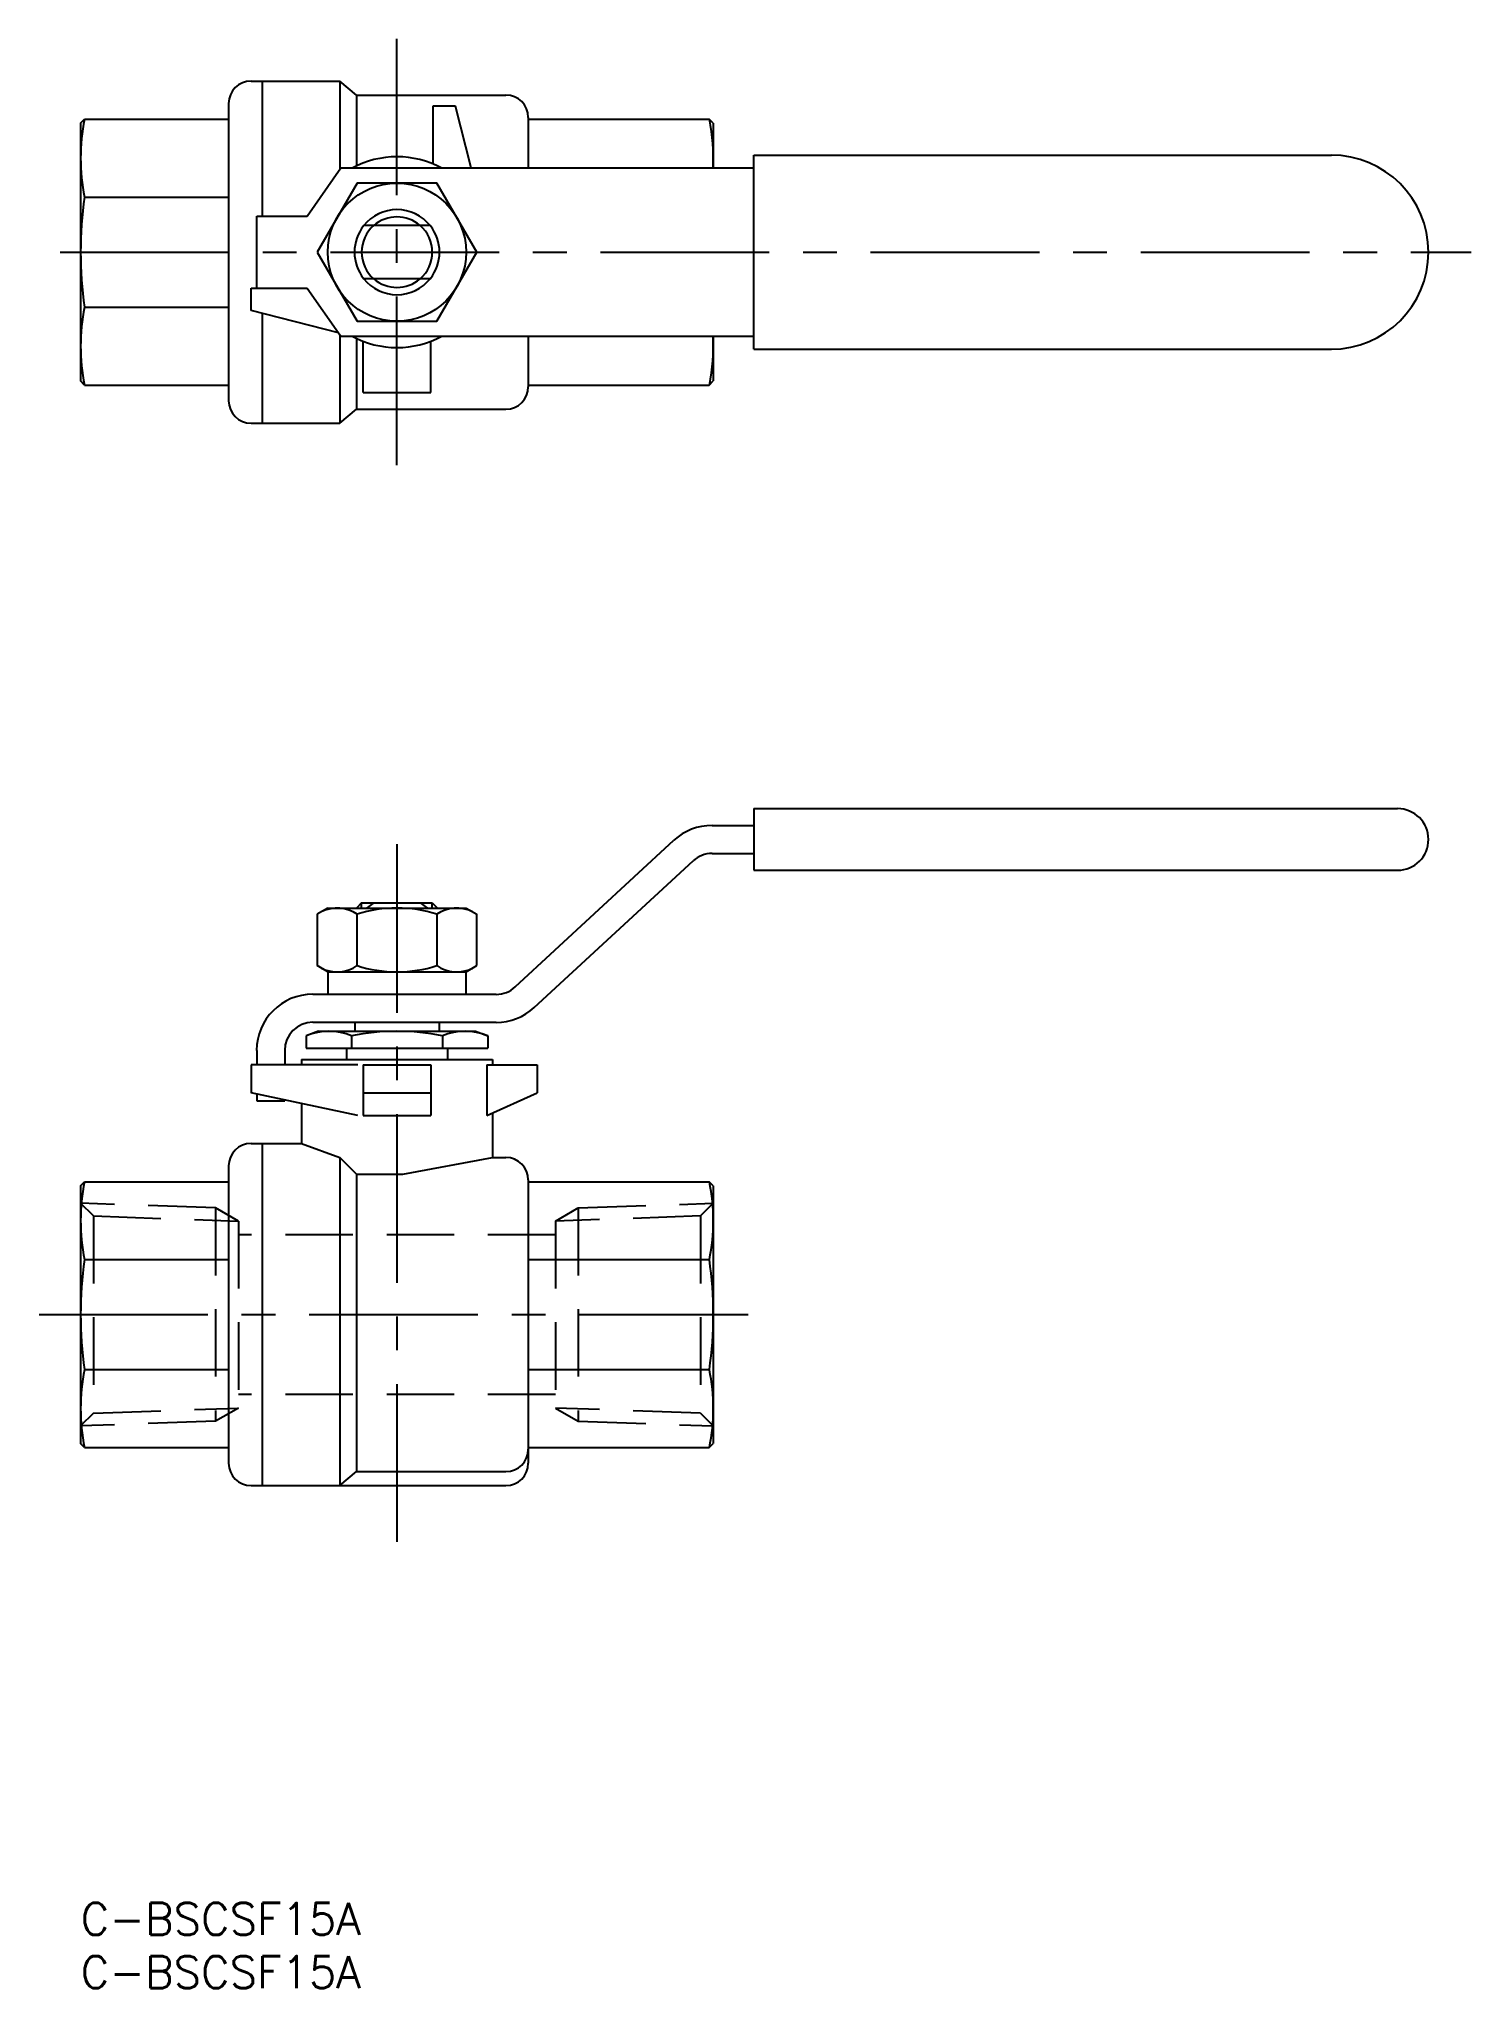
# Model space of a CAD drawing. Extents: x -4 to 131, y -8 to 175.
import ezdxf

# ---------------------------------------------------------------- set-up
doc = ezdxf.new("R2010")
doc.units = 0
doc.header["$LTSCALE"] = 0.5
doc.linetypes.add('CENTER', pattern=[50.8, 31.75, -6.35, 6.35, -6.35])
doc.linetypes.add('DASHED', pattern=[19.05, 12.7, -6.35])
doc.layers.get('0').update_dxf_attribs({"linetype": 'CONTINUOUS'})
doc.layers.add('CENTER', color=1, linetype='CENTER')
doc.styles.get("Standard").update_dxf_attribs({"font": 'txt.shx', "height": 3, "bigfont": 'bigfont.shx'})

# ---------------------------------------------------------------- blocks, each defined once
blk = doc.blocks.new('*U13')
at = {"color": 7, "linetype": 'CONTINUOUS'}
blk.add_text('C-BSCSF15A', height=3, dxfattribs=at).set_placement((0, -3))
blk = doc.blocks.new('*U14')
at = {"color": 7, "linetype": 'CONTINUOUS'}
blk.add_text('C-BSCSF15A', height=3, dxfattribs=at).set_placement((0, -8))

msp = doc.modelspace()

# ---------------------------------------------------------------- linework, layer by layer
at = {"color": 7, "linetype": 'CONTINUOUS'}
for p, q in [((16.03, 171.4), (24.37, 171.4)), ((17.08, 171.4), (17.08, 158.68)), ((24.37, 171.4), (24.37, 163.07)), ((25.95, 170.08), (24.37, 171.4)), ((13.92, 169.29), (13.92, 141.32)), ((25.95, 170.08), (25.95, 163.43)), ((25.95, 170.08), (39.99, 170.08)), ((33.13, 169.02), (33.13, 163.61)), ((35.24, 169.02), (33.13, 169.02)), ((36.72, 163.22), (35.24, 169.02)), ((0, 167.43), (0.37, 167.8)), ((0, 167.43), (0, 143.18)), ((0.37, 167.8), (13.92, 167.8)), ((42.1, 167.97), (42.1, 163.22)), ((42.1, 167.8), (59.12, 167.8)), ((59.5, 167.43), (59.12, 167.8)), ((59.5, 167.43), (59.5, 163.22)), ((59.5, 167.43), (59.5, 163.22)), ((21.31, 158.68), (24.47, 163.22)), ((24.47, 163.22), (63.31, 163.22)), ((63.31, 164.43), (117.62, 164.43)), ((63.31, 146.17), (63.31, 164.43)), ((26, 161.8), (22.24, 155.3)), ((33.5, 161.8), (26, 161.8)), ((37.26, 155.3), (33.5, 161.8)), ((0.37, 160.48), (13.92, 160.48)), ((16.56, 158.68), (21.31, 158.68)), ((16.56, 151.92), (16.56, 158.68)), ((32.87, 157.8), (26.63, 157.8)), ((22.24, 155.3), (26, 148.8)), ((33.5, 148.8), (37.26, 155.3)), ((32.87, 152.8), (26.63, 152.8)), ((16.03, 151.92), (21.31, 151.92)), ((16.03, 149.81), (16.03, 151.92)), ((21.31, 151.92), (24.47, 147.39)), ((0.37, 150.12), (13.92, 150.12)), ((24.24, 147.71), (16.03, 149.81)), ((17.08, 149.54), (17.08, 139.21)), ((26, 148.8), (33.5, 148.8)), ((24.37, 147.54), (24.37, 139.21)), ((24.47, 147.39), (63.31, 147.39)), ((25.95, 147.18), (25.95, 140.53)), ((26.58, 142.11), (26.58, 146.91)), ((32.92, 142.11), (32.92, 146.91)), ((42.1, 147.39), (42.1, 142.64)), ((59.5, 147.39), (59.5, 143.18)), ((59.5, 147.39), (59.5, 143.18)), ((63.31, 146.17), (117.62, 146.17)), ((0.37, 142.8), (0, 143.18)), ((59.12, 142.8), (59.5, 143.18)), ((0.37, 142.8), (13.92, 142.8)), ((26.58, 142.11), (32.92, 142.11)), ((42.1, 142.8), (59.12, 142.8)), ((24.37, 139.21), (25.95, 140.53)), ((25.95, 140.53), (39.99, 140.53)), ((16.03, 139.21), (24.37, 139.21)), ((63.31, 102.95), (63.31, 97.15)), ((63.31, 102.95), (123.85, 102.95)), ((59.38, 101.37), (63.31, 101.37)), ((40.87, 86.19), (55.8, 99.97)), ((42.66, 84.25), (57.59, 98.03)), ((59.38, 98.73), (63.31, 98.73)), ((63.31, 97.15), (123.85, 97.15)), ((23.25, 93.6), (22.24, 93.02)), ((23.25, 93.6), (36.25, 93.6)), ((26.43, 94.1), (25.93, 93.6)), ((26.43, 94.1), (33.07, 94.1)), ((27.56, 94.1), (26.87, 93.6)), ((31.94, 94.1), (32.63, 93.6)), ((33.07, 94.1), (33.57, 93.6)), ((36.25, 93.6), (37.26, 93.02)), ((22.24, 93.02), (22.24, 88.18)), ((26, 88.18), (26, 93.02)), ((33.5, 93.02), (33.5, 88.18)), ((37.26, 88.18), (37.26, 93.02)), ((23.25, 87.6), (22.24, 88.18)), ((36.25, 87.6), (37.26, 88.18)), ((23.25, 87.6), (36.25, 87.6)), ((23.26, 87.6), (23.26, 85.49)), ((36.24, 87.6), (36.24, 85.49)), ((21.83, 85.49), (39.08, 85.49)), ((21.83, 82.85), (39.08, 82.85)), ((25.79, 82.85), (25.79, 82)), ((33.71, 82.85), (33.71, 82)), ((22.36, 82), (21.22, 81.58)), ((21.22, 81.58), (21.22, 80.42)), ((22.36, 82), (37.14, 82)), ((25.48, 81.58), (25.48, 80.42)), ((34.02, 81.58), (34.02, 80.42)), ((37.14, 82), (38.28, 81.58)), ((38.28, 81.58), (38.28, 80.42)), ((16.56, 80.21), (16.56, 78.84)), ((19.2, 80.21), (19.2, 78.84)), ((20.78, 79.36), (20.78, 78.84)), ((20.78, 79.36), (38.72, 79.36)), ((21.22, 80.42), (38.28, 80.42)), ((25, 80.42), (25, 79.36)), ((34.5, 80.42), (34.5, 79.36)), ((38.72, 79.36), (38.72, 78.84)), ((16.03, 78.84), (16.03, 76.2)), ((26.06, 78.84), (16.03, 78.84)), ((26.58, 78.84), (26.58, 74.09)), ((26.58, 78.84), (32.92, 78.84)), ((32.92, 78.84), (32.92, 74.09)), ((38.19, 78.84), (42.94, 78.84)), ((38.19, 78.84), (38.19, 74.09)), ((42.94, 78.84), (42.94, 76.2)), ((26.06, 74.09), (16.03, 76.2)), ((16.56, 76.09), (16.56, 75.46)), ((16.56, 75.46), (19.2, 75.46)), ((19.2, 75.53), (19.2, 75.46)), ((20.78, 75.2), (20.78, 71.45)), ((26.58, 76.2), (32.92, 76.2)), ((38.19, 74.09), (42.94, 76.2)), ((26.58, 74.09), (32.92, 74.09)), ((38.72, 74.32), (38.72, 70.13)), ((16.03, 71.45), (20.78, 71.45)), ((17.08, 71.45), (17.08, 39.26)), ((20.78, 71.45), (24.37, 70.14)), ((24.37, 70.14), (24.37, 39.26)), ((24.37, 70.14), (25.95, 68.56)), ((30.31, 68.56), (38.72, 70.13)), ((38.72, 70.13), (39.99, 70.13)), ((0, 67.48), (0.37, 67.85)), ((0.37, 67.85), (13.92, 67.85)), ((13.92, 69.34), (13.92, 41.37)), ((25.95, 68.56), (25.95, 40.58)), ((25.95, 68.56), (30.31, 68.56)), ((42.1, 68.02), (42.1, 41.37)), ((42.1, 67.85), (59.12, 67.85)), ((59.5, 67.48), (59.12, 67.85)), ((0, 67.48), (0, 43.23)), ((59.5, 67.48), (59.5, 43.23)), ((59.5, 67.48), (59.5, 43.23)), ((0.37, 60.53), (13.92, 60.53)), ((42.1, 60.53), (59.12, 60.53)), ((0.37, 50.18), (13.92, 50.18)), ((42.1, 50.18), (59.12, 50.18)), ((0.37, 42.85), (0, 43.23)), ((0.37, 42.85), (13.92, 42.85)), ((42.1, 42.85), (59.12, 42.85)), ((59.12, 42.85), (59.5, 43.23)), ((24.37, 39.26), (25.95, 40.58)), ((25.95, 40.58), (39.99, 40.58)), ((16.03, 39.26), (39.99, 39.26))]:
    msp.add_line(p, q, dxfattribs=at)
at = {"color": 3, "linetype": 'CONTINUOUS'}
for p, q in [((26.43, 93.6), (26.43, 94.1)), ((33.07, 93.6), (33.07, 94.1))]:
    msp.add_line(p, q, dxfattribs=at)
at = {"color": 3, "linetype": 'DASHED'}
for p, q in [((12.7, 65.39), (0, 65.83)), ((1.2, 64.63), (0, 65.83)), ((1.2, 64.63), (14.84, 64.15)), ((1.2, 64.63), (1.2, 46.08)), ((12.7, 65.39), (12.7, 45.32)), ((14.84, 64.15), (12.7, 65.39)), ((44.66, 64.15), (46.8, 65.39)), ((58.3, 64.63), (44.66, 64.15)), ((46.8, 65.39), (59.5, 65.83)), ((46.8, 65.39), (46.8, 45.32)), ((58.3, 64.63), (59.5, 65.83)), ((58.3, 64.63), (58.3, 46.08)), ((14.84, 64.15), (14.84, 46.56)), ((44.66, 62.85), (14.84, 62.85)), ((44.66, 64.15), (44.66, 46.56)), ((44.66, 47.85), (14.84, 47.85)), ((1.2, 46.08), (0, 44.88)), ((1.2, 46.08), (14.84, 46.56)), ((14.84, 46.56), (12.7, 45.32)), ((58.3, 46.08), (44.66, 46.56)), ((44.66, 46.56), (46.8, 45.32)), ((58.3, 46.08), (59.5, 44.88)), ((12.7, 45.32), (0, 44.88)), ((46.8, 45.32), (59.5, 44.88))]:
    msp.add_line(p, q, dxfattribs=at)
at = {"color": 7, "linetype": 'CONTINUOUS'}
msp.add_circle((29.75, 155.3), 6.5, dxfattribs=at)
for centre, radius, start, end in [((16.03, 169.29), 2.11, 90, 180), ((39.99, 167.97), 2.11, 0, 90), ((18.06, 164.14), 18.06, 168.3036, 191.6964), ((41.44, 164.14), 18.06, 357.0701, 11.6964), ((29.75, 155.3), 8.97, 61.9275, 118.0725), ((117.62, 155.3), 9.13, 270, 90), ((35.93, 155.3), 35.93, 171.715, 188.285), ((29.75, 155.3), 4, 141.3178, 218.6822), ((29.75, 155.3), 3.32, 48.783, 131.217), ((29.75, 155.3), 4, 321.3178, 38.6822), ((29.75, 155.3), 3.32, 228.783, 311.217), ((18.06, 146.46), 18.06, 168.3036, 191.6964), ((29.75, 155.3), 8.97, 241.9275, 298.0725), ((41.44, 146.46), 18.06, 348.3036, 2.9299), ((16.03, 141.32), 2.11, 180, 270), ((39.99, 142.64), 2.11, 270, 0), ((123.85, 100.05), 2.9, 270, 90), ((59.38, 96.09), 5.28, 90, 132.7167), ((59.38, 96.09), 2.64, 90, 132.7167), ((24.12, 90.27), 3.32, 55.6158, 115.6158), ((29.75, 81.18), 12.42, 72.412, 107.588), ((35.38, 90.27), 3.32, 64.3842, 124.3842), ((24.12, 90.92), 3.32, 244.3842, 304.3842), ((29.75, 100.02), 12.42, 252.412, 287.588), ((35.38, 90.92), 3.32, 235.6158, 295.6158), ((39.08, 88.12), 2.64, 270, 312.7167), ((21.83, 80.21), 5.28, 90, 180), ((21.83, 80.21), 2.64, 90, 180), ((39.08, 88.12), 5.28, 270, 312.7167), ((23.35, 76.42), 5.59, 67.56, 112.44), ((29.75, 60.29), 21.71, 78.6714, 101.3286), ((36.15, 76.42), 5.59, 67.56, 112.44), ((16.03, 69.34), 2.11, 90, 180), ((39.99, 68.02), 2.11, 0, 90), ((18.06, 64.19), 18.06, 168.3036, 191.6964), ((41.44, 64.19), 18.06, 348.3036, 11.6964), ((35.93, 55.35), 35.93, 171.715, 188.285), ((23.57, 55.35), 35.93, 351.715, 8.285), ((18.06, 46.51), 18.06, 168.3036, 191.6964), ((41.44, 46.51), 18.06, 348.3036, 11.6964), ((39.99, 42.69), 2.11, 270, 0), ((16.03, 41.37), 2.11, 180, 270), ((39.99, 41.37), 2.11, 270, 0)]:
    msp.add_arc(centre, radius, start, end, dxfattribs=at)
at = {"color": 3, "linetype": 'CONTINUOUS'}
for radius, start, end in [(3.32, 131.217, 228.783), (4, 38.6822, 141.3178), (3.32, 311.217, 48.783), (4, 218.6822, 321.3178)]:
    msp.add_arc((29.75, 155.3), radius, start, end, dxfattribs=at)
at = {"layer": 'CENTER', "color": 1, "linetype": 'CENTER'}
for p, q in [((29.75, 135.25), (29.75, 175.36)), ((-1.91, 155.3), (130.75, 155.3)), ((29.75, 99.62), (29.75, 33.98)), ((-3.91, 55.35), (63.41, 55.35))]:
    msp.add_line(p, q, dxfattribs=at)

# ---------------------------------------------------------------- block references
at = {"color": 7, "linetype": 'CONTINUOUS'}
for name in ['*U13', '*U14']:
    msp.add_blockref(name, (0, 0), dxfattribs=at)

doc.saveas('drawing.dxf')
